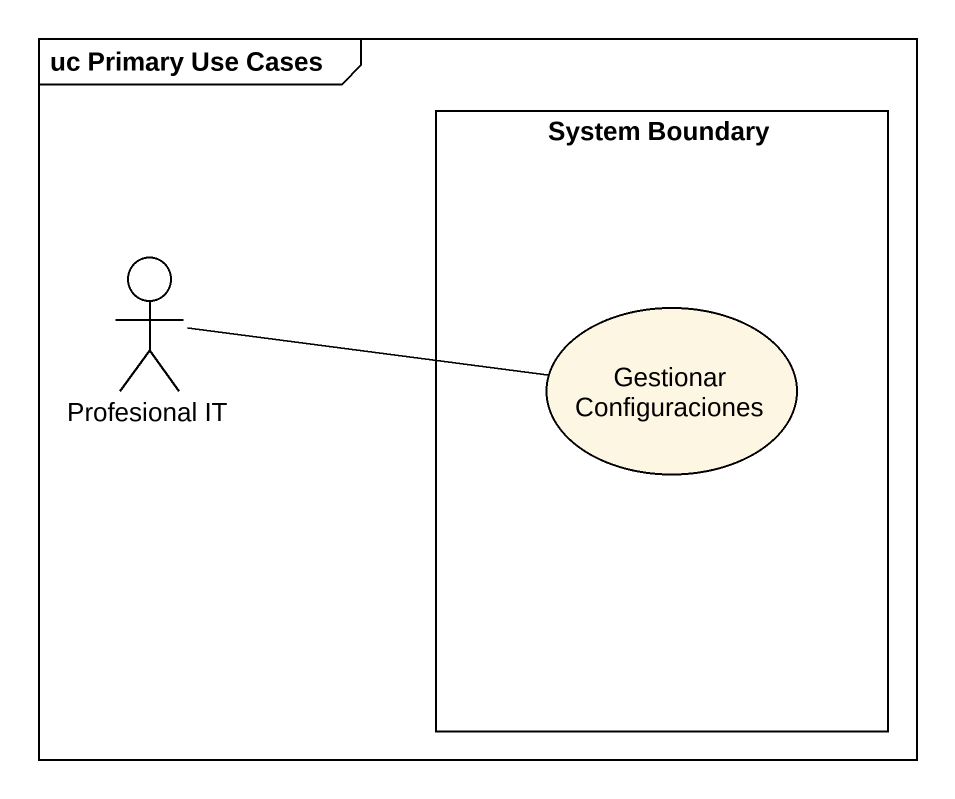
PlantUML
@startuml
mainframe uc Primary Use Cases
rectangle "System Boundary" as System_Boundary {
  usecase "Gestionar Configuraciones" as Gestionar_Configuraciones
}
actor "Profesional IT" as Profesional_IT
Profesional_IT -right- Gestionar_Configuraciones
@enduml
